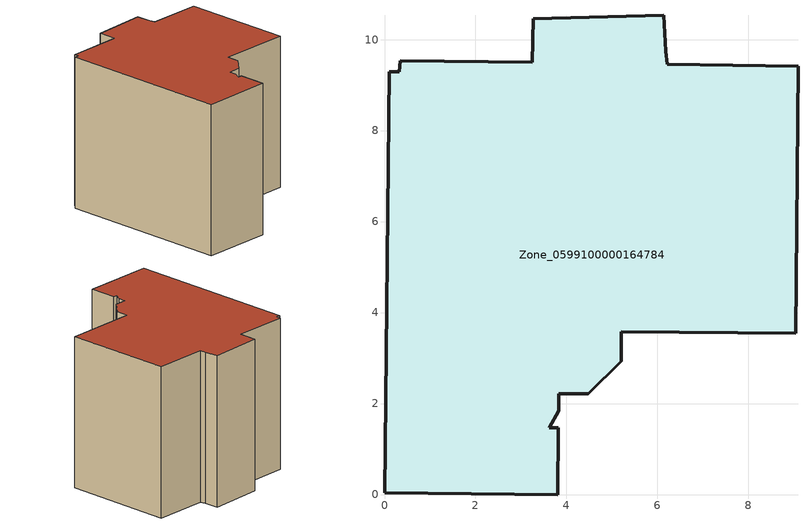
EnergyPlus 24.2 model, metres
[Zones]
Zone_0599100000164784
 floor ground (C_G): 3.82,1.47 3.81,0 0,0.04 0.11,9.29 0.33,9.29 0.34,9.54 3.25,9.5 3.27,10.45 6.13,10.53 6.18,9.75 6.22,9.46 9.09,9.41 9.04,3.54 5.21,3.58 5.2,2.93 4.48,2.22 3.83,2.22 3.83,1.84 3.62,1.47 z0
 wall outside (C_F): 3.83,2.22 4.48,2.22 5.2,2.93 5.21,3.58 9.04,3.54 9.09,9.41 6.22,9.46 6.18,9.75 6.13,10.53 3.27,10.45 3.25,9.5 0.34,9.54 0.33,9.29 0.11,9.29 0,0.04 3.81,0 3.82,1.47 3.62,1.47 3.83,1.84 3.83,2.22 z0:8.17
 roof outside (C_R): 0.33,9.29 0.11,9.29 0,0.04 3.81,0 3.82,1.47 3.62,1.47 3.83,1.84 3.83,2.22 4.48,2.22 5.2,2.93 5.21,3.58 9.04,3.54 9.09,9.41 6.22,9.46 6.18,9.75 6.13,10.53 3.27,10.45 3.25,9.5 0.34,9.54 z8.17
[BUILDING]
Pand.0599100000164784: North Axis=0; Terrain=City; Loads Convergence Tolerance Value=0.04; Temperature Convergence Tolerance Value=0.4; Solar Distribution=FullExterior; Maximum Number of Warmup Days=25; Minimum Number of Warmup Days=1
[Site:Location]
Rotterdam.The.Hague.AP_ZH_NLD Design_Conditions: Latitude=51.96; Longitude=4.45; Time Zone=1; Elevation=-4.5
[SITE:GROUNDTEMPERATURE:BUILDINGSURFACE]
18, 18, 18, 18, 18, 18, 18, 18, 18, 18, 18, 18
[MATERIAL] Thermal Absorptance=0.9; Solar Absorptance=0.7; Visible Absorptance=0.7
Name | Roughness | Thickness | Conductivity | Density | Specific Heat
G.TI.1975-1991 | MediumSmooth | 0.15 | 0.288461 | 540 | 1210
F.TI.1975-1991 | Rough | 0.3 | 0.230769 | 1920 | 840
R.TI.1975-1991 | MediumRough | 0.2 | 0.153846 | 1500 | 1000
[CONSTRUCTION]
C_G: G.TI.1975-1991
C_F: F.TI.1975-1991
C_R: R.TI.1975-1991
[ZONE]
Zone_0599100000164784: Type=1; Multiplier=1; Ceiling Height=Autocalculate; Volume=Autocalculate; Floor Area=autocalculate; Part of Total Floor Area=Yes
[ZONEINFILTRATION:DESIGNFLOWRATE]
Infil_Zone_0599100000164784: Zone or ZoneList or Space or SpaceList=Zone_0599100000164784; Schedule=AlwaysOn; Design Flow Rate Calculation Method=Flow/Area; Flow Rate per Floor Area=0.003; Constant Term Coefficient=1; Temperature Term Coefficient=0; Velocity Term Coefficient=0; Velocity Squared Term Coefficient=0
[HVACTEMPLATE:ZONE:IDEALLOADSAIRSYSTEM]
Zone_0599100000164784: Maximum Heating Supply Air Temperature=50; Minimum Cooling Supply Air Temperature=13; Maximum Heating Supply Air Humidity Ratio=0.0156; Minimum Cooling Supply Air Humidity Ratio=0.0077; Heating Limit=NoLimit; Cooling Limit=NoLimit; Dehumidification Control Type=ConstantSensibleHeatRatio; Cooling Sensible Heat Ratio=0.7; Dehumidification Setpoint=60; Humidification Control Type=None; Humidification Setpoint=30; Outdoor Air Method=None; Outdoor Air Flow Rate per Person=0.00944; Outdoor Air Flow Rate per Zone Floor Area=0; Outdoor Air Flow Rate per Zone=0; Demand Controlled Ventilation Type=None; Outdoor Air Economizer Type=NoEconomizer; Heat Recovery Type=None; Sensible Heat Recovery Effectiveness=0.7; Latent Heat Recovery Effectiveness=0.65
[ZONECONTROL:THERMOSTAT]
ThermostatControl_Zone_0599100000164784: Zone or ZoneList=Zone_0599100000164784; Control Type Schedule=DualSetpointControlType; Control 1=Thermostat_Zone_0599100000164784; Temperature Difference Between Cutout And Setpoint=0
[THERMOSTATSETPOINT:DUALSETPOINT]
Thermostat_Zone_0599100000164784: Heating Setpoint Temperature Schedule=HeatingSetpoint_Zone_0599100000164784; Cooling Setpoint Temperature Schedule=CoolingSetpoint_Zone_0599100000164784
[SCHEDULE:COMPACT]
HeatingSetpoint_Zone_0599100000164784: Through: 12/31, For: AllDays, Until: 24:00, 21
CoolingSetpoint_Zone_0599100000164784: Through: 12/31, For: AllDays, Until: 24:00, 24
DualSetpointControlType: Through: 12/31, For: AllDays, Until: 24:00, 4
AlwaysOn: Through: 12/31, For: AllDays, Until: 24:00, 1
